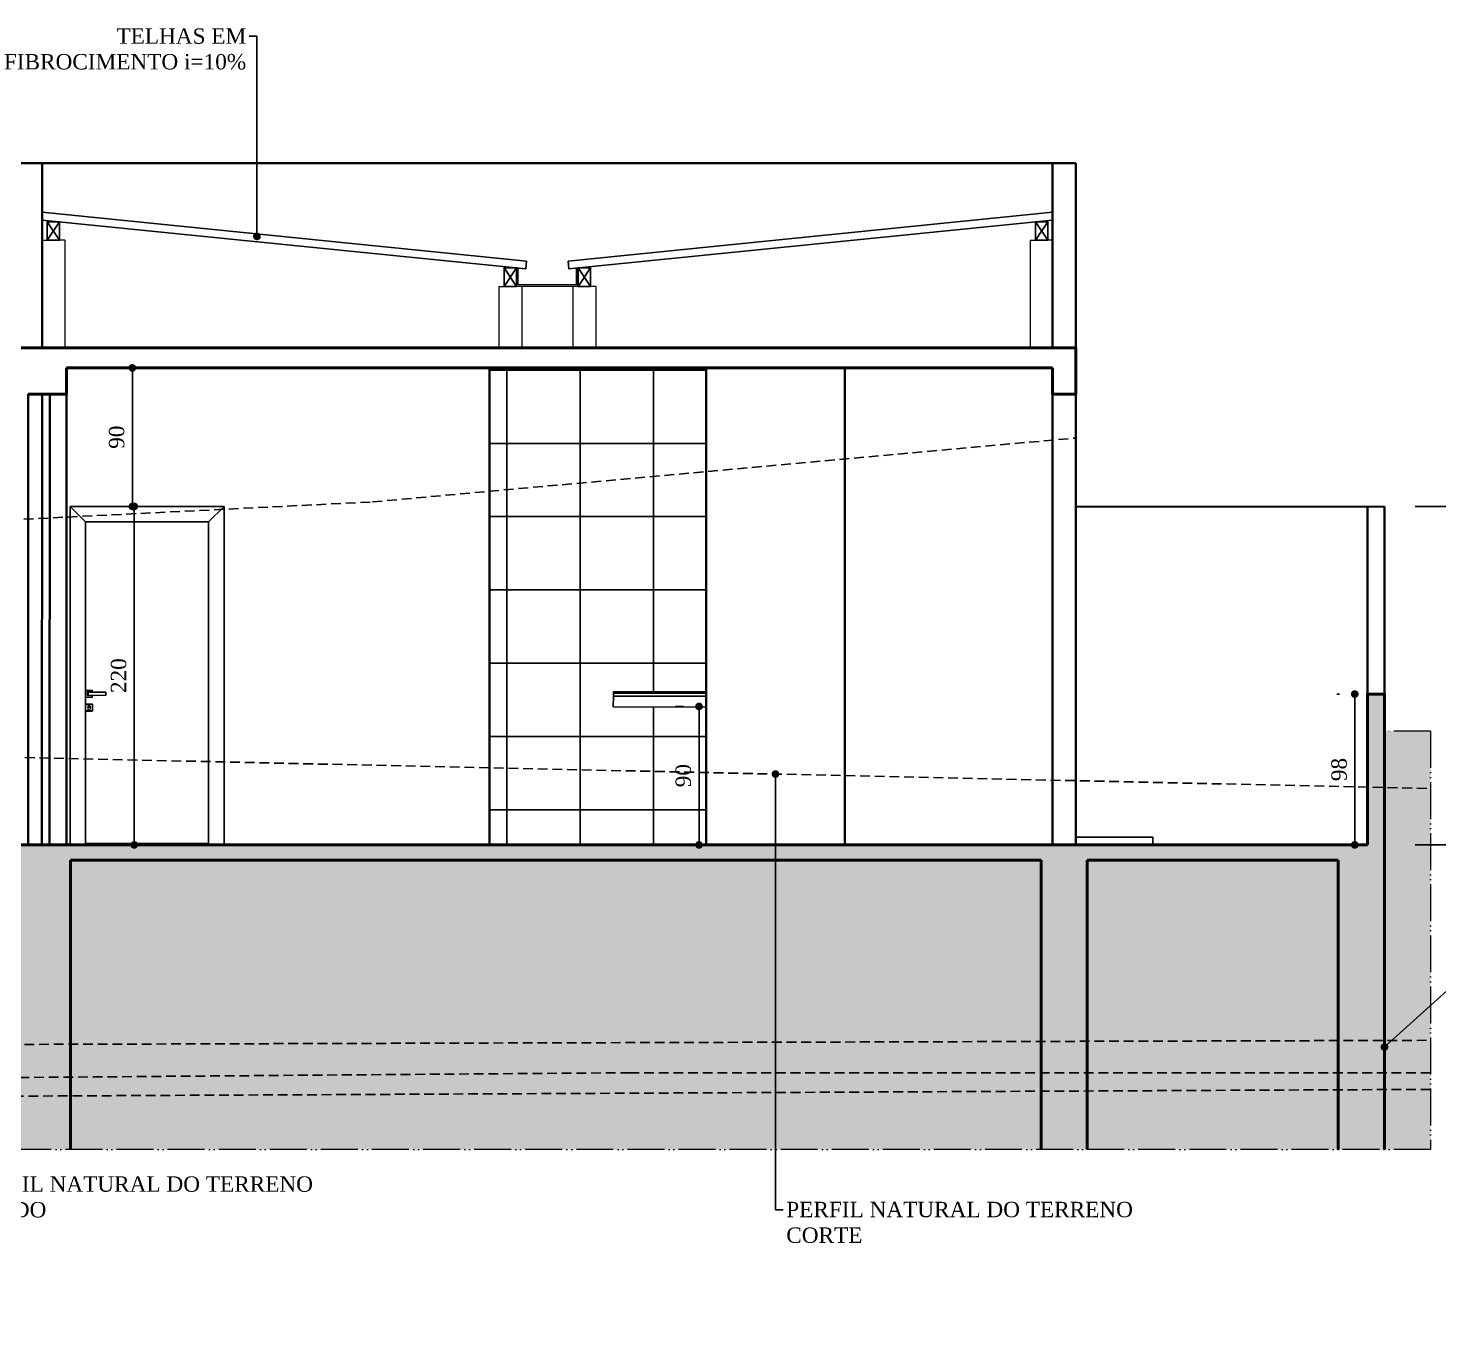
# Model space of a CAD drawing. Header units: centimetres. Extents: x -48696 to 156237, y -5617 to 29024.
# Drawn here: x -12929 to -12012, y 10125 to 10968 of the extents above; entities that cross this region are included whole.
import ezdxf
from ezdxf import colors
from ezdxf.entities.mleader import LeaderData, LeaderLine
from ezdxf.math import Vec2, Vec3

# ---------------------------------------------------------------- set-up
doc = ezdxf.new("R2010")
doc.units = ezdxf.units.CM
doc.linetypes.add('ACAD_ISO05W100', pattern=[33, 24, -3, 0, -3, 0, -3])
doc.linetypes.add('HIDDEN', pattern=[9.525, 6.35, -3.175])
for name, color, linetype in [('ACESSORIOS', 2, 'Continuous'), ('COZINHA', 2, 'Continuous'), ('Fechamento Varanda', 3, 'Continuous'), ('Piso', 55, 'Continuous'), ('Piso Lay-out', 19, 'Continuous'), ('PN010', 1, 'Continuous'), ('Portas-Cotas', 2, 'Continuous'), ('Projeção Janela - Viga', 1, 'HIDDEN'), ('Projeção perfil', 74, 'HIDDEN')]:
    doc.layers.add(name, color=color, linetype=linetype)
for name, color, linetype, lineweight in [('COTAS', 7, 'Continuous', 0), ('Fachadas - Varanda', 3, 'Continuous', 30), ('Hachura', 1, 'Continuous', 9), ('Moveis', 1, 'Continuous', 9), ('Parede Baixa', 5, 'Continuous', 50), ('Parede Corte', 4, 'Continuous', 40), ('Perfil Natural-1', 241, 'HIDDEN', 25), ('Perfil Natural-2', 40, 'HIDDEN', 25), ('Perfil Natural-4', 150, 'HIDDEN', 25), ('Pilares Sub-solo', 7, 'Continuous', 70), ('Pisos Externos', 15, 'Continuous', 9), ('Portas - Janelas', 2, 'Continuous', 20), ('Projeção Balanço', 2, 'ACAD_ISO05W100', 20)]:
    doc.layers.add(name, color=color, linetype=linetype, lineweight=lineweight)
doc.styles.add('Valéria', font='romantic.ttf', dxfattribs={"height": 10})
doc.dimstyles.new('Cota - 50', dxfattribs={"dimtxt": 10, "dimasz": 5, "dimexe": 10, "dimexo": 20, "dimgap": 5, "dimtad": 1, "dimtxsty": 'Valéria', "dimblk": 'DOT', "dimcen": 0, "dimclrd": 12, "dimclre": 12, "dimclrt": 2, "dimazin": 2, "dimtfac": 1, "dimtix": 1, "dimtmove": 0, "dimatfit": 3, "dimldrblk": 'DOT', "dimfxl": 1, "dimarcsym": 0})

# ---------------------------------------------------------------- blocks, each defined once
blk = doc.blocks.new('_Dot')
at = {"color": 0, "linetype": 'ByBlock', "lineweight": -2}
blk.add_line((-0.5, 0), (-1, 0), dxfattribs=at)
at = {"color": 0, "linetype": 'ByBlock', "const_width": 0.5}
blk.add_lwpolyline([(-0.25, 0, 1), (0.25, 0, 1)], format="xyb", close=True, dxfattribs=at)
blk = doc.blocks.new('*D745')
at = {"color": 12, "lineweight": -2, "transparency": 16777216}
for p, q in [((-12027.76, 10656.95), (-11974.77, 10656.95)), ((-11984.77, 10651.95), (-11984.77, 10441.95)), ((-12027.76, 10436.95), (-11974.77, 10436.95))]:
    blk.add_line(p, q, dxfattribs=at)
at = {"layer": 'Defpoints', "color": 0, "transparency": 16777216}
for p in [(-12047.76, 10656.95), (-12047.76, 10436.95), (-11984.77, 10436.95)]:
    blk.add_point(p, dxfattribs=at)
at = {"color": 12, "lineweight": -2, "transparency": 16777216, "xscale": 5, "yscale": 5, "zscale": 5}
for p, rotation in [((-11984.77, 10656.95), 90), ((-11984.77, 10436.95), 270)]:
    blk.add_blockref('_Dot', p, dxfattribs=dict(at, rotation=rotation))
at = {"color": 2, "transparency": 16777216, "insert": (-11994.89, 10546.95), "char_height": 10, "attachment_point": 5, "rotation": 90, "style": 'Valéria'}
blk.add_mtext('220', dxfattribs=at)
blk = doc.blocks.new('*D752')
at = {"color": 12, "lineweight": -2, "transparency": 16777216}
for p, q in [((-12884.41, 10746.95), (-12851.5, 10746.95)), ((-12861.5, 10741.95), (-12861.5, 10661.95)), ((-12884.41, 10656.95), (-12851.5, 10656.95))]:
    blk.add_line(p, q, dxfattribs=at)
at = {"layer": 'Defpoints', "color": 0, "transparency": 16777216}
for p in [(-12904.41, 10746.95), (-12904.41, 10656.95), (-12861.5, 10656.95)]:
    blk.add_point(p, dxfattribs=at)
at = {"color": 12, "lineweight": -2, "transparency": 16777216, "xscale": 5, "yscale": 5, "zscale": 5}
for p, rotation in [((-12861.5, 10746.95), 90), ((-12861.5, 10656.95), 270)]:
    blk.add_blockref('_Dot', p, dxfattribs=dict(at, rotation=rotation))
at = {"color": 2, "transparency": 16777216, "insert": (-12871.67, 10701.95), "char_height": 10, "attachment_point": 5, "rotation": 90, "style": 'Valéria'}
blk.add_mtext('90', dxfattribs=at)
blk = doc.blocks.new('*D753')
at = {"color": 12, "lineweight": -2, "transparency": 16777216}
for p, q in [((-12078.81, 10534.95), (-12077.07, 10534.95)), ((-12067.07, 10529.95), (-12067.07, 10441.95)), ((-12078.81, 10436.95), (-12077.07, 10436.95))]:
    blk.add_line(p, q, dxfattribs=at)
at = {"layer": 'Defpoints', "color": 0, "transparency": 16777216}
for p in [(-12058.81, 10534.95), (-12067.07, 10436.95), (-12058.81, 10436.95)]:
    blk.add_point(p, dxfattribs=at)
at = {"color": 12, "lineweight": -2, "transparency": 16777216, "xscale": 5, "yscale": 5, "zscale": 5}
for p, rotation in [((-12067.07, 10534.95), 90), ((-12067.07, 10436.95), 270)]:
    blk.add_blockref('_Dot', p, dxfattribs=dict(at, rotation=rotation))
at = {"color": 2, "transparency": 16777216, "insert": (-12077.23, 10485.95), "char_height": 10, "attachment_point": 5, "rotation": 90, "style": 'Valéria'}
blk.add_mtext('98', dxfattribs=at)
blk = doc.blocks.new('*D754')
at = {"color": 12, "lineweight": -2, "transparency": 16777216}
for p, q in [((-12508.48, 10526.95), (-12503.24, 10526.95)), ((-12493.24, 10521.95), (-12493.24, 10441.95)), ((-12508.48, 10436.95), (-12503.24, 10436.95))]:
    blk.add_line(p, q, dxfattribs=at)
at = {"layer": 'Defpoints', "color": 0, "transparency": 16777216}
for p in [(-12488.48, 10526.95), (-12493.24, 10436.95), (-12488.48, 10436.95)]:
    blk.add_point(p, dxfattribs=at)
at = {"color": 12, "lineweight": -2, "transparency": 16777216, "xscale": 5, "yscale": 5, "zscale": 5}
for p, rotation in [((-12493.24, 10526.95), 90), ((-12493.24, 10436.95), 270)]:
    blk.add_blockref('_Dot', p, dxfattribs=dict(at, rotation=rotation))
at = {"color": 2, "transparency": 16777216, "insert": (-12503.41, 10481.95), "char_height": 10, "attachment_point": 5, "rotation": 90, "style": 'Valéria'}
blk.add_mtext('90', dxfattribs=at)
blk = doc.blocks.new('*D765')
at = {"color": 12, "lineweight": -2, "transparency": 16777216}
for p, q in [((-12841.5, 10656.95), (-12850.29, 10656.95)), ((-12860.29, 10651.95), (-12860.29, 10441.95)), ((-12841.5, 10436.95), (-12850.29, 10436.95))]:
    blk.add_line(p, q, dxfattribs=at)
at = {"layer": 'Defpoints', "color": 0, "transparency": 16777216}
for p in [(-12861.5, 10656.95), (-12861.5, 10436.95), (-12860.29, 10436.95)]:
    blk.add_point(p, dxfattribs=at)
at = {"color": 12, "lineweight": -2, "transparency": 16777216, "xscale": 5, "yscale": 5, "zscale": 5}
for p, rotation in [((-12860.29, 10656.95), 90), ((-12860.29, 10436.95), 270)]:
    blk.add_blockref('_Dot', p, dxfattribs=dict(at, rotation=rotation))
at = {"color": 2, "transparency": 16777216, "insert": (-12870.4, 10546.95), "char_height": 10, "attachment_point": 5, "rotation": 90, "style": 'Valéria'}
blk.add_mtext('220', dxfattribs=at)

msp = doc.modelspace()

# ---------------------------------------------------------------- hatches: boundary and pattern name
at = {"layer": 'Hachura'}
h = msp.add_hatch(dxfattribs=at)
h.set_pattern_fill('EARTH', color=256, scale=2, angle=45)
h.set_pattern_definition([(45, (2955.301, -65.359), (2e-15, 17.960512), [12.7, -12.7]), (45, (2951.934, -61.991), (2e-15, 17.960512), [12.7, -12.7]), (45, (2948.566, -58.624), (2e-15, 17.960512), [12.7, -12.7]), (135, (2948.566, -56.378), (-17.960512, 2e-15), [12.7, -12.7]), (135, (2951.934, -53.011), (-17.960512, 2e-15), [12.7, -12.7]), (135, (2955.301, -49.643), (-17.960512, 2e-15), [12.7, -12.7])])
h.paths.add_polyline_path([(-13552.87307, 10426.94531), (-13681.22034, 10426.94531), (-13681.22034, 10238.94531), (-13552.87307, 10238.94531)])
h.paths.add_polyline_path([(-12931.77166, 10238.94531), (-12931.77166, 10426.94531), (-13522.87307, 10426.94531), (-13522.87307, 10238.94531)])
h.paths.add_polyline_path([(-12270.90609, 10238.94531), (-12270.90609, 10426.94531), (-12901.77166, 10426.94531), (-12901.77166, 10238.94531)])
h.paths.add_polyline_path([(-12240.90609, 10238.94531), (-12077.7595, 10238.94531), (-12077.7595, 10426.94531), (-12240.90609, 10426.94531)])
h.paths.add_polyline_path([(-12017.7595, 10510.94531), (-12047.7595, 10510.94531), (-12047.7595, 10436.94531), (-12047.7595, 10238.94531), (-12017.7595, 10238.94531)])
h.paths.add_polyline_path([(-13712.18692, 10238.94531), (-13712.18692, 10510.94531), (-13741.22034, 10510.94531), (-13741.22034, 10238.94531)])
at = {"layer": 'Piso'}
h = msp.add_hatch(dxfattribs=at)
h.set_pattern_fill('ANSI37', color=256, scale=15, angle=45)
h.set_pattern_definition([(90, (2955.3, -65.36), (-47.625, 1e-14), []), (180, (2955.3, -65.36), (-1e-14, -47.625), [])])
h.paths.add_polyline_path([(-12629.40182, 10436.94531), (-12488.4804, 10436.94531), (-12488.4804, 10526.62244), (-12548.91987, 10526.58851), (-12548.90813, 10533.58851), (-12548.90985, 10536.65693), (-12488.4804, 10536.65693), (-12488.4804, 10746.94531), (-12629.40182, 10746.94531)])
at = {"layer": 'Portas-Cotas'}
h = msp.add_hatch(dxfattribs=at)
h.set_pattern_fill('AR-CONC', color=256, scale=0.1, angle=45)
h.set_pattern_definition([(95, (2955.301, -65.359), (14.009465, 11.755338), [1.905, -20.955]), (40, (2955.301, -65.359), (-16.001845, 11.017673), [1.524, -16.764058]), (145.45144, (2956.469, -64.38), (-1.99238, 22.77301), [1.619001, -17.809024]), (91.1842, (2951.71, -61.767), (22.141024, 16.195341), [2.8575, -31.4325]), (141.63556, (2953.554, -60.417), (-0.70866, 34.282676), [2.428502, -26.71356]), (36.18415, (2951.71, -61.767), (-0.70866, 34.282676), [2.285997, -25.145973]), (66, (2954.403, -60.869), (17.951998, 3.489515), [1.905, -20.955]), (11, (2954.403, -60.869), (-8.653993, 17.39412), [1.524, -16.764]), (116.45145, (2955.9, -60.578), (9.298005, 20.883634), [1.619001, -17.808994]), (82.5, (2955.3015, -65.359), (-5.760547, 6.1973414), [0, -16.5608, 0, -17.018, 0, -16.8275]), (52.5, (2955.3015, -65.359), (-2.3589727, 11.8087), [0, -9.7028, 0, -16.1798, 0, -6.4135]), (12.5, (2951.296, -69.364), (9.9927863, 9.1826196), [0, -6.35, 0, -19.812, 0, -26.289]), (2.5, (2949.5, -71.16), (8.6763904, 12.272239), [0, -8.255, 0, -13.1572, 0, -18.669])])
h.paths.add_polyline_path([(-13712.18692, 10238.94531), (-13681.22034, 10238.94531), (-13681.22034, 10426.94531), (-13552.87307, 10426.94531), (-13552.87307, 10238.94531), (-13522.87307, 10238.94531), (-13522.87307, 10426.94531), (-12931.77166, 10426.94531), (-12931.77166, 10238.94531), (-12901.77166, 10238.94531), (-12901.77166, 10426.94531), (-12270.90609, 10426.94531), (-12270.90609, 10238.94531), (-12240.90609, 10238.94531), (-12240.90609, 10426.94531), (-12077.7595, 10426.94531), (-12077.7595, 10238.94531), (-12047.7595, 10238.94531), (-12047.7595, 10436.94531), (-12047.7595, 10534.94531), (-12058.80751, 10534.94531), (-12058.80751, 10436.94531), (-13697.24413, 10436.94531), (-13697.18692, 10534.94529), (-13712.18692, 10534.94529)])

# ---------------------------------------------------------------- linework, layer by layer
for p in [(-12248.40609, 10441.94531), (-12198.40609, 10436.94531)]:
    msp.add_line(p, (-12198.40609, 10441.94531))
at = {"layer": 'ACESSORIOS'}
for p, q in [((-12920.10343, 10848.09743), (-12605.27826, 10816.31527)), ((-12263.40609, 10848.10382), (-12578.28269, 10816.31524)), ((-12920.10637, 10843.07231), (-12605.78047, 10811.34055)), ((-12263.40609, 10843.07841), (-12577.78047, 10811.34053)), ((-12605.27826, 10816.31527), (-12605.78047, 10811.34055)), ((-12578.28269, 10816.31524), (-12577.78047, 10811.34053)), ((-12901.90915, 10656.94531), (-12801.90915, 10656.94531)), ((-12901.90915, 10436.94531), (-12901.90915, 10656.94531)), ((-12891.90915, 10646.94531), (-12901.90915, 10656.94531)), ((-12811.90915, 10646.94531), (-12801.90915, 10656.94531)), ((-12801.90915, 10436.94531), (-12801.90915, 10656.94531)), ((-12891.90915, 10436.94531), (-12891.90915, 10646.94531)), ((-12891.90915, 10646.94531), (-12811.90915, 10646.94531)), ((-12811.90915, 10436.94531), (-12811.90915, 10646.94531)), ((-12548.90929, 10535.65693), (-12548.90813, 10533.58851)), ((-12891.90915, 10437.94531), (-12811.90915, 10437.94531))]:
    msp.add_line(p, q, dxfattribs=at)
at = {"layer": 'COZINHA'}
for p, q in [((-12548.9117, 10533.58851), (-12488.4804, 10533.62245)), ((-12548.90929, 10535.65693), (-12488.4804, 10535.65693))]:
    msp.add_line(p, q, dxfattribs=at)
at = {"layer": 'Fachadas - Varanda'}
msp.add_line((-12248.40609, 10656.94531), (-12047.7595, 10656.94531), dxfattribs=at)
at = {"layer": 'Fechamento Varanda'}
for p, q in [((-12908.89031, 10841.94003), (-12916.89031, 10841.94003)), ((-12916.89031, 10829.94003), (-12916.89031, 10841.94003)), ((-12908.89031, 10829.94003), (-12908.89031, 10841.94003)), ((-12274.6298, 10841.94531), (-12266.6298, 10841.94531)), ((-12274.6298, 10829.94531), (-12274.6298, 10841.94531)), ((-12266.6298, 10829.94531), (-12266.6298, 10841.94531)), ((-12908.89031, 10829.94003), (-12916.89031, 10829.94003)), ((-12274.6298, 10829.94531), (-12266.6298, 10829.94531)), ((-12611.78047, 10811.94531), (-12619.78047, 10811.94531)), ((-12619.78047, 10799.94531), (-12619.78047, 10811.94531)), ((-12611.78047, 10799.94531), (-12611.78047, 10811.94531)), ((-12571.78047, 10811.94531), (-12563.78047, 10811.94531)), ((-12571.78047, 10799.94531), (-12571.78047, 10811.94531)), ((-12563.78047, 10799.94531), (-12563.78047, 10811.94531)), ((-12611.78047, 10799.94531), (-12619.78047, 10799.94531)), ((-12571.78047, 10799.94531), (-12563.78047, 10799.94531))]:
    msp.add_line(p, q, dxfattribs=at)
at = {"layer": 'Hachura'}
for p, q in [((-12891.96915, 10537.38531), (-12891.96915, 10533.00531)), ((-12891.90915, 10537.44531), (-12887.52915, 10537.44531)), ((-12891.90915, 10537.38531), (-12891.90915, 10533.00531)), ((-12887.52915, 10537.38531), (-12891.90915, 10537.38531)), ((-12888.55915, 10536.35531), (-12890.87915, 10536.35531)), ((-12890.87915, 10536.35531), (-12890.87915, 10534.03531)), ((-12890.87915, 10534.03531), (-12888.55915, 10534.03531)), ((-12890.75915, 10536.29531), (-12890.81915, 10536.23531)), ((-12890.81915, 10536.23531), (-12890.81915, 10534.15531)), ((-12890.75915, 10534.15531), (-12890.81915, 10534.15531)), ((-12890.75915, 10534.09531), (-12890.81915, 10534.15531)), ((-12890.17915, 10536.29531), (-12890.75915, 10536.29531)), ((-12890.75915, 10536.23531), (-12890.75915, 10536.29531)), ((-12890.75915, 10536.23531), (-12890.75915, 10534.15531)), ((-12890.17915, 10536.23531), (-12890.75915, 10536.23531)), ((-12890.75915, 10534.15531), (-12890.17915, 10534.15531)), ((-12890.75915, 10534.09531), (-12890.75915, 10534.15531)), ((-12890.17915, 10534.09531), (-12890.75915, 10534.09531)), ((-12890.17915, 10536.29531), (-12890.05915, 10536.29531)), ((-12890.11915, 10536.23531), (-12890.17915, 10536.29531)), ((-12890.17915, 10536.29531), (-12890.17915, 10536.23531)), ((-12890.17915, 10534.15531), (-12890.17915, 10536.23531)), ((-12890.11915, 10534.15531), (-12890.17915, 10534.09531)), ((-12890.17915, 10534.15531), (-12890.17915, 10534.09531)), ((-12890.05915, 10534.09531), (-12890.17915, 10534.09531)), ((-12890.09915, 10536.25531), (-12890.11915, 10536.23531)), ((-12890.11915, 10534.15531), (-12890.11915, 10536.23531)), ((-12890.09915, 10534.13531), (-12890.11915, 10534.15531)), ((-12890.05915, 10536.29531), (-12890.09915, 10536.25531)), ((-12890.05915, 10534.09531), (-12890.09915, 10534.13531)), ((-12890.05915, 10536.29531), (-12890.05915, 10536.23531)), ((-12888.67915, 10536.29531), (-12890.05915, 10536.29531)), ((-12890.05915, 10536.23531), (-12878.82915, 10536.23531)), ((-12890.05915, 10534.15531), (-12890.05915, 10536.23531)), ((-12878.82915, 10534.15531), (-12890.05915, 10534.15531)), ((-12890.05915, 10534.15531), (-12890.05915, 10534.09531)), ((-12888.67915, 10534.09531), (-12890.05915, 10534.09531)), ((-12888.58915, 10536.29531), (-12888.67915, 10536.29531)), ((-12888.58915, 10534.09531), (-12888.67915, 10534.09531)), ((-12888.55915, 10536.29531), (-12888.58915, 10536.29531)), ((-12888.55915, 10534.09531), (-12888.58915, 10534.09531)), ((-12888.55915, 10536.29531), (-12888.55915, 10536.35531)), ((-12887.52915, 10536.29531), (-12888.55915, 10536.29531)), ((-12888.55915, 10534.03531), (-12888.55915, 10534.09531)), ((-12887.52915, 10534.09531), (-12888.55915, 10534.09531)), ((-12887.52915, 10537.44531), (-12887.46915, 10537.38531)), ((-12887.52915, 10537.44531), (-12887.52915, 10537.38531)), ((-12887.52915, 10536.29531), (-12887.52915, 10537.38531)), ((-12887.52915, 10537.38531), (-12887.46915, 10537.38531)), ((-12887.46915, 10536.29531), (-12887.52915, 10536.29531)), ((-12887.52915, 10533.00531), (-12887.52915, 10534.09531)), ((-12887.46915, 10534.09531), (-12887.52915, 10534.09531)), ((-12887.46915, 10536.29531), (-12887.46915, 10537.38531)), ((-12884.35968, 10536.29531), (-12887.46915, 10536.29531)), ((-12887.46915, 10533.00531), (-12887.46915, 10534.09531)), ((-12884.35968, 10534.09531), (-12887.46915, 10534.09531)), ((-12882.65135, 10536.29531), (-12884.35968, 10536.29531)), ((-12882.65135, 10534.09531), (-12884.35968, 10534.09531)), ((-12880.08885, 10536.29531), (-12882.65135, 10536.29531)), ((-12880.08885, 10534.09531), (-12882.65135, 10534.09531)), ((-12878.82915, 10536.29531), (-12880.08885, 10536.29531)), ((-12878.82915, 10534.09531), (-12880.08885, 10534.09531)), ((-12878.82915, 10536.29531), (-12878.76915, 10536.23531)), ((-12878.82915, 10536.23531), (-12878.82915, 10536.29531)), ((-12878.82915, 10536.23531), (-12878.82915, 10534.15531)), ((-12878.76915, 10536.23531), (-12878.82915, 10536.23531)), ((-12878.82915, 10534.15531), (-12878.76915, 10534.15531)), ((-12878.82915, 10534.09531), (-12878.76915, 10534.15531)), ((-12878.82915, 10534.09531), (-12878.82915, 10534.15531)), ((-12878.76915, 10534.15531), (-12878.76915, 10536.23531)), ((-12891.96915, 10528.38531), (-12891.90915, 10528.44531)), ((-12891.90915, 10528.38531), (-12891.96915, 10528.38531)), ((-12891.96915, 10528.38531), (-12891.96915, 10524.00531)), ((-12891.96915, 10524.00531), (-12891.90915, 10524.00531)), ((-12891.96915, 10524.00531), (-12891.90915, 10523.94531)), ((-12891.90915, 10533.00531), (-12887.52915, 10533.00531)), ((-12891.90915, 10532.94531), (-12887.52915, 10532.94531)), ((-12891.90915, 10528.44531), (-12891.90915, 10528.38531)), ((-12887.52915, 10528.44531), (-12891.90915, 10528.44531)), ((-12891.90915, 10528.38531), (-12887.52915, 10528.38531)), ((-12891.90915, 10524.00531), (-12891.90915, 10528.38531)), ((-12887.52915, 10524.00531), (-12891.90915, 10524.00531)), ((-12891.90915, 10524.00531), (-12891.90915, 10523.94531)), ((-12890.35498, 10527.33389), (-12890.41915, 10527.19531)), ((-12890.41915, 10527.19531), (-12890.41915, 10525.19531)), ((-12890.41915, 10525.19531), (-12890.35498, 10525.05672)), ((-12890.26372, 10527.45635), (-12890.35498, 10527.33389)), ((-12890.35498, 10525.05672), (-12890.26372, 10524.93427)), ((-12890.29871, 10527.1106), (-12890.31915, 10526.95531)), ((-12890.31915, 10526.95531), (-12890.29871, 10526.80002)), ((-12890.23877, 10527.25531), (-12890.29871, 10527.1106)), ((-12890.29871, 10526.80002), (-12890.23877, 10526.65531)), ((-12890.14927, 10527.55747), (-12890.26372, 10527.45635)), ((-12890.26372, 10524.93427), (-12890.14927, 10524.83315)), ((-12890.14342, 10527.37957), (-12890.23877, 10527.25531)), ((-12890.23877, 10526.65531), (-12890.14342, 10526.53105)), ((-12890.20212, 10527.08472), (-12890.21915, 10526.95531)), ((-12890.21915, 10526.95531), (-12890.20212, 10526.8259)), ((-12890.15217, 10527.20531), (-12890.20212, 10527.08472)), ((-12890.20212, 10526.8259), (-12890.15217, 10526.70531)), ((-12890.07271, 10527.30886), (-12890.15217, 10527.20531)), ((-12890.15217, 10526.70531), (-12890.07271, 10526.60176)), ((-12890.0165, 10527.63294), (-12890.14927, 10527.55747)), ((-12890.14927, 10524.83315), (-12890.0165, 10524.75768)), ((-12890.01915, 10527.47492), (-12890.14342, 10527.37957)), ((-12890.14342, 10526.53105), (-12890.01915, 10526.43569)), ((-12889.96915, 10527.38832), (-12890.07271, 10527.30886)), ((-12890.07271, 10526.60176), (-12889.96915, 10526.5223)), ((-12889.87445, 10527.53487), (-12890.01915, 10527.47492)), ((-12890.01915, 10526.43569), (-12889.87445, 10526.37575)), ((-12889.87106, 10527.67955), (-12890.0165, 10527.63294)), ((-12890.0165, 10524.75768), (-12889.87106, 10524.71107)), ((-12889.84856, 10527.43827), (-12889.96915, 10527.38832)), ((-12889.96915, 10526.5223), (-12889.84856, 10526.47235)), ((-12889.71915, 10527.55531), (-12889.87445, 10527.53487)), ((-12889.87445, 10526.37575), (-12889.71915, 10526.35531)), ((-12889.71915, 10527.69531), (-12889.87106, 10527.67955)), ((-12889.87106, 10524.71107), (-12889.71915, 10524.69531)), ((-12889.71915, 10527.45531), (-12889.84856, 10527.43827)), ((-12889.84856, 10526.47235), (-12889.71915, 10526.45531)), ((-12889.76819, 10527.05497), (-12889.81207, 10527.05497)), ((-12889.81207, 10526.95531), (-12889.81207, 10527.05497)), ((-12889.76819, 10526.95531), (-12889.81207, 10526.95531)), ((-12889.76819, 10527.29531), (-12889.76819, 10527.39531)), ((-12889.61785, 10527.39531), (-12889.76819, 10527.39531)), ((-12889.66811, 10527.29531), (-12889.76819, 10527.29531)), ((-12889.76819, 10527.05497), (-12889.76819, 10527.19531)), ((-12889.71915, 10527.19531), (-12889.76819, 10527.19531)), ((-12889.76819, 10526.75531), (-12889.76819, 10526.95531)), ((-12889.71915, 10526.75531), (-12889.76819, 10526.75531)), ((-12889.56725, 10527.67955), (-12889.71915, 10527.69531)), ((-12889.56386, 10527.53487), (-12889.71915, 10527.55531)), ((-12889.58975, 10527.43827), (-12889.71915, 10527.45531)), ((-12889.66811, 10527.24201), (-12889.71915, 10527.24201)), ((-12889.71915, 10527.24201), (-12889.71915, 10527.19531)), ((-12889.71915, 10526.65531), (-12889.71915, 10526.75531)), ((-12889.66811, 10526.65531), (-12889.71915, 10526.65531)), ((-12889.71915, 10526.45531), (-12889.58975, 10526.47235)), ((-12889.71915, 10526.35531), (-12889.56386, 10526.37575)), ((-12889.71915, 10524.69531), (-12889.56725, 10524.71107)), ((-12889.66811, 10527.29531), (-12889.66811, 10527.24201)), ((-12889.66811, 10527.19531), (-12889.66811, 10527.09531)), ((-12889.61785, 10527.19531), (-12889.66811, 10527.19531)), ((-12889.66811, 10527.09531), (-12889.61785, 10527.09531)), ((-12889.66811, 10526.95531), (-12889.66811, 10526.65531)), ((-12889.61785, 10526.95531), (-12889.66811, 10526.95531)), ((-12889.61785, 10527.39531), (-12889.61785, 10527.19531)), ((-12889.61785, 10527.09531), (-12889.61785, 10526.95531)), ((-12889.46915, 10527.38832), (-12889.58975, 10527.43827)), ((-12889.58975, 10526.47235), (-12889.46915, 10526.5223)), ((-12889.42181, 10527.63294), (-12889.56725, 10527.67955)), ((-12889.56725, 10524.71107), (-12889.42181, 10524.75768)), ((-12889.41915, 10527.47492), (-12889.56386, 10527.53487)), ((-12889.56386, 10526.37575), (-12889.41915, 10526.43569)), ((-12889.3656, 10527.30886), (-12889.46915, 10527.38832)), ((-12889.46915, 10526.5223), (-12889.3656, 10526.60176)), ((-12889.28904, 10527.55747), (-12889.42181, 10527.63294)), ((-12889.42181, 10524.75768), (-12889.28904, 10524.83315)), ((-12889.29489, 10527.37957), (-12889.41915, 10527.47492)), ((-12889.41915, 10526.43569), (-12889.29489, 10526.53105)), ((-12889.28614, 10527.20531), (-12889.3656, 10527.30886)), ((-12889.3656, 10526.60176), (-12889.28614, 10526.70531)), ((-12889.19954, 10527.25531), (-12889.29489, 10527.37957)), ((-12889.29489, 10526.53105), (-12889.19954, 10526.65531)), ((-12889.17459, 10527.45635), (-12889.28904, 10527.55747)), ((-12889.28904, 10524.83315), (-12889.17459, 10524.93427)), ((-12889.23619, 10527.08472), (-12889.28614, 10527.20531)), ((-12889.28614, 10526.70531), (-12889.23619, 10526.8259)), ((-12889.21915, 10526.95531), (-12889.23619, 10527.08472)), ((-12889.23619, 10526.8259), (-12889.21915, 10526.95531)), ((-12889.1396, 10527.1106), (-12889.19954, 10527.25531)), ((-12889.19954, 10526.65531), (-12889.1396, 10526.80002)), ((-12889.08333, 10527.33389), (-12889.17459, 10527.45635)), ((-12889.17459, 10524.93427), (-12889.08333, 10525.05672)), ((-12889.11915, 10526.95531), (-12889.1396, 10527.1106)), ((-12889.1396, 10526.80002), (-12889.11915, 10526.95531)), ((-12889.01915, 10527.19531), (-12889.08333, 10527.33389)), ((-12889.08333, 10525.05672), (-12889.01915, 10525.19531)), ((-12889.01915, 10527.19531), (-12889.01915, 10525.19531)), ((-12887.52915, 10532.94531), (-12887.46915, 10533.00531)), ((-12887.46915, 10533.00531), (-12887.52915, 10533.00531)), ((-12887.52915, 10533.00531), (-12887.52915, 10532.94531)), ((-12887.46915, 10528.38531), (-12887.52915, 10528.44531)), ((-12887.52915, 10528.38531), (-12887.52915, 10528.44531)), ((-12887.52915, 10528.38531), (-12887.52915, 10524.00531)), ((-12887.46915, 10528.38531), (-12887.52915, 10528.38531)), ((-12887.46915, 10524.00531), (-12887.52915, 10523.94531)), ((-12887.52915, 10524.00531), (-12887.46915, 10524.00531)), ((-12887.52915, 10523.94531), (-12887.52915, 10524.00531)), ((-12887.46915, 10528.38531), (-12887.46915, 10524.00531)), ((-12891.90915, 10523.94531), (-12887.52915, 10523.94531))]:
    msp.add_line(p, q, dxfattribs=at)
at = {"layer": 'Moveis'}
for p, q in [((-12548.90812, 10536.65693), (-12488.4804, 10536.65693)), ((-12548.91987, 10526.58851), (-12488.4804, 10526.62244))]:
    msp.add_line(p, q, dxfattribs=at)
at = {"layer": 'Parede Baixa'}
for p, q in [((-12248.40609, 10759.94531), (-13712.05557, 10759.94531)), ((-12248.40609, 10759.94531), (-12248.40609, 10729.94531)), ((-12263.40609, 10746.94531), (-12904.40653, 10746.94531)), ((-12904.40653, 10746.94531), (-12904.40653, 10729.94531)), ((-12263.40609, 10746.94531), (-12263.40609, 10729.94531)), ((-12904.40653, 10729.94531), (-12929.18291, 10729.94531)), ((-12248.40609, 10729.94531), (-12263.40609, 10729.94531)), ((-12047.7595, 10534.94531), (-12058.80751, 10534.94531)), ((-12058.80751, 10534.94531), (-12058.80751, 10436.94531)), ((-12047.7595, 10534.94531), (-12047.7595, 10436.94531)), ((-12058.80751, 10436.94531), (-13697.24413, 10436.94531)), ((-12047.7595, 10436.94531), (-12047.7595, 10238.94531)), ((-12270.90609, 10426.94531), (-12901.77166, 10426.94531)), ((-12901.77166, 10426.94531), (-12901.77166, 10238.94531)), ((-12270.90609, 10426.94531), (-12270.90609, 10238.94531)), ((-12077.7595, 10426.94531), (-12240.90609, 10426.94531)), ((-12240.90609, 10426.94531), (-12240.90609, 10238.94531)), ((-12077.7595, 10426.94531), (-12077.7595, 10238.94531))]:
    msp.add_line(p, q, dxfattribs=at)
at = {"layer": 'Parede Corte'}
for p, q in [((-12248.40609, 10879.94531), (-13711.22034, 10879.94531)), ((-12920.15485, 10759.94531), (-12920.08486, 10879.94531)), ((-12263.40609, 10759.94531), (-12263.40609, 10879.94531)), ((-12248.40609, 10759.94531), (-12248.40609, 10879.94531)), ((-12629.40182, 10436.94531), (-12629.40182, 10746.94531)), ((-12488.4804, 10436.94531), (-12488.4804, 10746.94531)), ((-12398.4804, 10436.94531), (-12398.4804, 10746.94531)), ((-12929.13831, 10436.94531), (-12929.18291, 10729.94531)), ((-12920.34324, 10436.94531), (-12920.17235, 10729.94531)), ((-12915.34324, 10436.94531), (-12915.17235, 10729.94531)), ((-12904.40653, 10436.94531), (-12904.40653, 10729.94531)), ((-12263.40609, 10436.94531), (-12263.40609, 10729.94531)), ((-12248.40609, 10436.94531), (-12248.40609, 10729.94531)), ((-12058.80751, 10534.94531), (-12058.80751, 10656.94531)), ((-12047.7595, 10534.94531), (-12047.7595, 10656.94531))]:
    msp.add_line(p, q, dxfattribs=at)
at = {"layer": 'Perfil Natural-1'}
msp.add_line((-13741.22034, 10304.9705), (-12017.7595, 10309.95158), dxfattribs=at)
at = {"layer": 'Perfil Natural-2'}
msp.add_lwpolyline([(-12017.7595, 10278.09076), (-13741.22034, 10269.79989)], dxfattribs=at)
at = {"layer": 'Perfil Natural-4'}
msp.add_lwpolyline([(-12017.7595, 10288.90342), (-12537.96084, 10288.90342), (-13741.22034, 10279.51588)], dxfattribs=at)
at = {"layer": 'Piso'}
for p, q in [((-12908.89031, 10829.94003), (-12916.89031, 10841.94003)), ((-12908.89031, 10841.94003), (-12916.89031, 10829.94003)), ((-12274.6298, 10829.94531), (-12266.6298, 10841.94531)), ((-12274.6298, 10841.94531), (-12266.6298, 10829.94531)), ((-12611.78047, 10811.94531), (-12619.78047, 10799.94531)), ((-12611.78047, 10799.94531), (-12619.78047, 10811.94531)), ((-12571.78047, 10811.94531), (-12563.78047, 10799.94531)), ((-12571.78047, 10799.94531), (-12563.78047, 10811.94531))]:
    msp.add_line(p, q, dxfattribs=at)
at = {"layer": 'PN010'}
for p, q in [((-12548.90813, 10533.58851), (-12548.91987, 10526.58851)), ((-12548.90812, 10536.65693), (-12548.90929, 10535.65693))]:
    msp.add_line(p, q, dxfattribs=at)
at = {"layer": 'Portas - Janelas'}
for p, q in [((-12920.11403, 10829.94003), (-12916.89031, 10829.94003)), ((-12905.39031, 10829.94003), (-12908.89031, 10829.94003)), ((-12905.39031, 10829.94003), (-12905.39031, 10759.94003)), ((-12278.1298, 10829.94531), (-12278.1298, 10759.94531)), ((-12278.1298, 10829.94531), (-12274.6298, 10829.94531)), ((-12263.40609, 10829.94531), (-12266.6298, 10829.94531)), ((-12610.78047, 10800.94531), (-12610.78047, 10811.84531)), ((-12572.78047, 10800.94531), (-12572.78047, 10811.84531)), ((-12623.28047, 10799.94531), (-12619.78047, 10799.94531)), ((-12623.28047, 10799.94531), (-12623.28047, 10759.94531)), ((-12571.78047, 10799.94531), (-12611.78047, 10799.94531)), ((-12572.78047, 10800.94531), (-12610.78047, 10800.94531)), ((-12608.28047, 10799.94531), (-12608.28047, 10759.94531)), ((-12575.28047, 10799.94531), (-12575.28047, 10759.94531)), ((-12560.28047, 10799.94531), (-12563.78047, 10799.94531)), ((-12560.28047, 10799.94531), (-12560.28047, 10759.94531))]:
    msp.add_line(p, q, dxfattribs=at)
at = {"layer": 'Portas-Cotas'}
msp.add_line((-12572.78047, 10800.94531), (-12572.78047, 10811.84531), dxfattribs=at)
at = {"layer": 'Projeção Balanço'}
for p, q in [((-12017.7595, 10510.94531), (-12047.7595, 10510.94531)), ((-12017.7595, 10510.94531), (-12017.7595, 10238.94531)), ((-12017.7595, 10238.94531), (-13741.22034, 10238.94531))]:
    msp.add_line(p, q, dxfattribs=at)
at = {"layer": 'Projeção Janela - Viga'}
msp.add_line((-13712.18692, 10510.90176), (-12017.7595, 10473.62144), dxfattribs=at)
at = {"layer": 'Projeção perfil'}
msp.add_lwpolyline([(-13712.14318, 10609.87402), (-12705.43781, 10659.87402), (-12248.40609, 10701.41099)], dxfattribs=at)

# ---------------------------------------------------------------- dimensions: what is measured, and where the dimension line sits
for base, p1, p2, picture, middle in [((-12861.50031, 10656.94531), (-12904.40653, 10746.94531), (-12904.40653, 10656.94531), '*D752', (-12871.67043, 10701.94531)), ((-12860.28552, 10436.94531), (-12861.50031, 10656.94531), (-12861.50031, 10436.94531), '*D765', (-12870.39647, 10546.94531)), ((-11984.77491, 10436.94531), (-12047.7595, 10656.94531), (-12047.7595, 10436.94531), '*D745', (-11994.88586, 10546.94531)), ((-12067.06895, 10436.94531), (-12058.80751, 10534.94531), (-12058.80751, 10436.94531), '*D753', (-12077.23167, 10485.94531)), ((-12493.2364, 10436.94531), (-12488.4804, 10526.94531), (-12488.4804, 10436.94531), '*D754', (-12503.40652, 10481.94531))]:
    dim = msp.add_linear_dim(base=base, p1=p1, p2=p2, angle=90, dimstyle='Cota - 50')
    dim.commit()
    dim.dimension.update_dxf_attribs({"geometry": picture, "text_midpoint": middle})

# ---------------------------------------------------------------- leaders
at = {"layer": 'COTAS'}
ml = msp.add_multileader_mtext('Standard', dxfattribs=at)
ml.set_content('PERFIL NATURAL DO TERRENO \\PCORTE', color=2, style='Valéria')
ml.set_leader_properties(color=15)
ml.set_arrow_properties(name='DOT')
ml.build(insert=Vec2(0, 0))
ml.multileader.update_dxf_attribs({"dogleg_length": 5, "arrow_head_size": 5})
ctx = ml.context
ctx.base_point, ctx.char_height, ctx.arrow_head_size, ctx.plane_origin = Vec3(-12438.53553, 10199.8866), 10, 5, Vec3(-12443.53553, 10591.63512)
notes = []
notes.append((ctx, [(0, (1, 1, 0), (-12443.53553, 10199.8866), (1, 0), 5, [(0, [(-12443.53553, 10482.98925)], 0, [])])]))
ctx.mtext.insert, ctx.mtext.flow_direction = Vec3(-12436.53553, 10204.99015), 5
at = {"layer": 'Pilares Sub-solo'}
ml = msp.add_multileader_mtext('Standard', dxfattribs=at)
ml.set_content('TELHAS EM\\PFIBROCIMENTO i=10%', color=2, style='Valéria')
ml.set_leader_properties(color=15)
ml.set_arrow_properties(name='DOT')
ml.build(insert=Vec2(0, 0))
ml.multileader.update_dxf_attribs({"dogleg_length": 5, "arrow_head_size": 5})
ctx = ml.context
ctx.base_point, ctx.char_height, ctx.arrow_head_size, ctx.plane_origin = Vec3(-12942.65994, 10962.52961), 10, 5, Vec3(-12780.52385, 10854.94671)
ctx.text_align_type = 2
notes.append((ctx, [(0, (1, 1, 0), (-12780.52385, 10962.52961), (-1, 0), 5, [(0, [(-12780.52385, 10832.44529)], 0, [])])]))
ctx.mtext.insert, ctx.mtext.alignment, ctx.mtext.flow_direction = Vec3(-12787.52385, 10967.63317), 3, 5
at = {"layer": 'Piso Lay-out'}
ml = msp.add_multileader_mtext('Standard', dxfattribs=at)
ml.set_content('PERFIL NATURAL DO TERRENO\\PFUNDO', color=2, style='Valéria')
ml.set_leader_properties(color=15)
ml.set_arrow_properties(name='DOT')
ml.build(insert=Vec2(0, 0))
ml.multileader.update_dxf_attribs({"dogleg_length": 5, "arrow_head_size": 5})
ctx = ml.context
ctx.base_point, ctx.char_height, ctx.arrow_head_size, ctx.plane_origin = Vec3(-12971.4167, 10216.42704), 10, 5, Vec3(-12977.29997, 10289.09453)
notes.append((ctx, [(0, (1, 1, 0), (-12976.4167, 10216.42704), (1, 0), 5, [(0, [(-12976.4167, 10646.41532)], 0, [])])]))
ctx.mtext.insert, ctx.mtext.flow_direction = Vec3(-12969.4167, 10221.53059), 5
at = {"layer": 'Pisos Externos'}
ml = msp.add_multileader_mtext('Standard', dxfattribs=at)
ml.set_content('', color=2, style='Valéria')
ml.set_leader_properties(color=15)
ml.set_arrow_properties(name='DOT')
ml.build(insert=Vec2(0, 0))
ml.multileader.update_dxf_attribs({"dogleg_length": 5, "arrow_head_size": 5})
ctx = ml.context
ctx.base_point, ctx.char_height, ctx.arrow_head_size, ctx.plane_origin = Vec3(-11929.33038, 10393.43727), 10, 5, Vec3(-11956.07817, 10345.47864)
notes.append((ctx, [(1, (1, 1, 0), (-11950.36844, 10393.43727), (1, 0), 21.03806, [(0, [(-12047.7595, 10305.55359)], 0, [])])]))
ctx.mtext.insert, ctx.mtext.flow_direction = Vec3(-11927.33038, 10398.43727), 5
for ctx, leaders in notes:
    for number, flags, end, landing, length, lines in leaders:
        leader = LeaderData()
        leader.index, (leader.has_last_leader_line, leader.has_dogleg_vector, leader.attachment_direction) = number, flags
        leader.last_leader_point, leader.dogleg_vector, leader.dogleg_length = Vec3(end), Vec3(landing), length
        for number, points, colour, breaks in lines:
            line = LeaderLine()
            line.index, line.vertices, line.color, line.breaks = number, Vec3.list(points), colors.encode_raw_color(colour), breaks
            leader.lines.append(line)
        ctx.leaders.append(leader)

doc.saveas('drawing.dxf')
